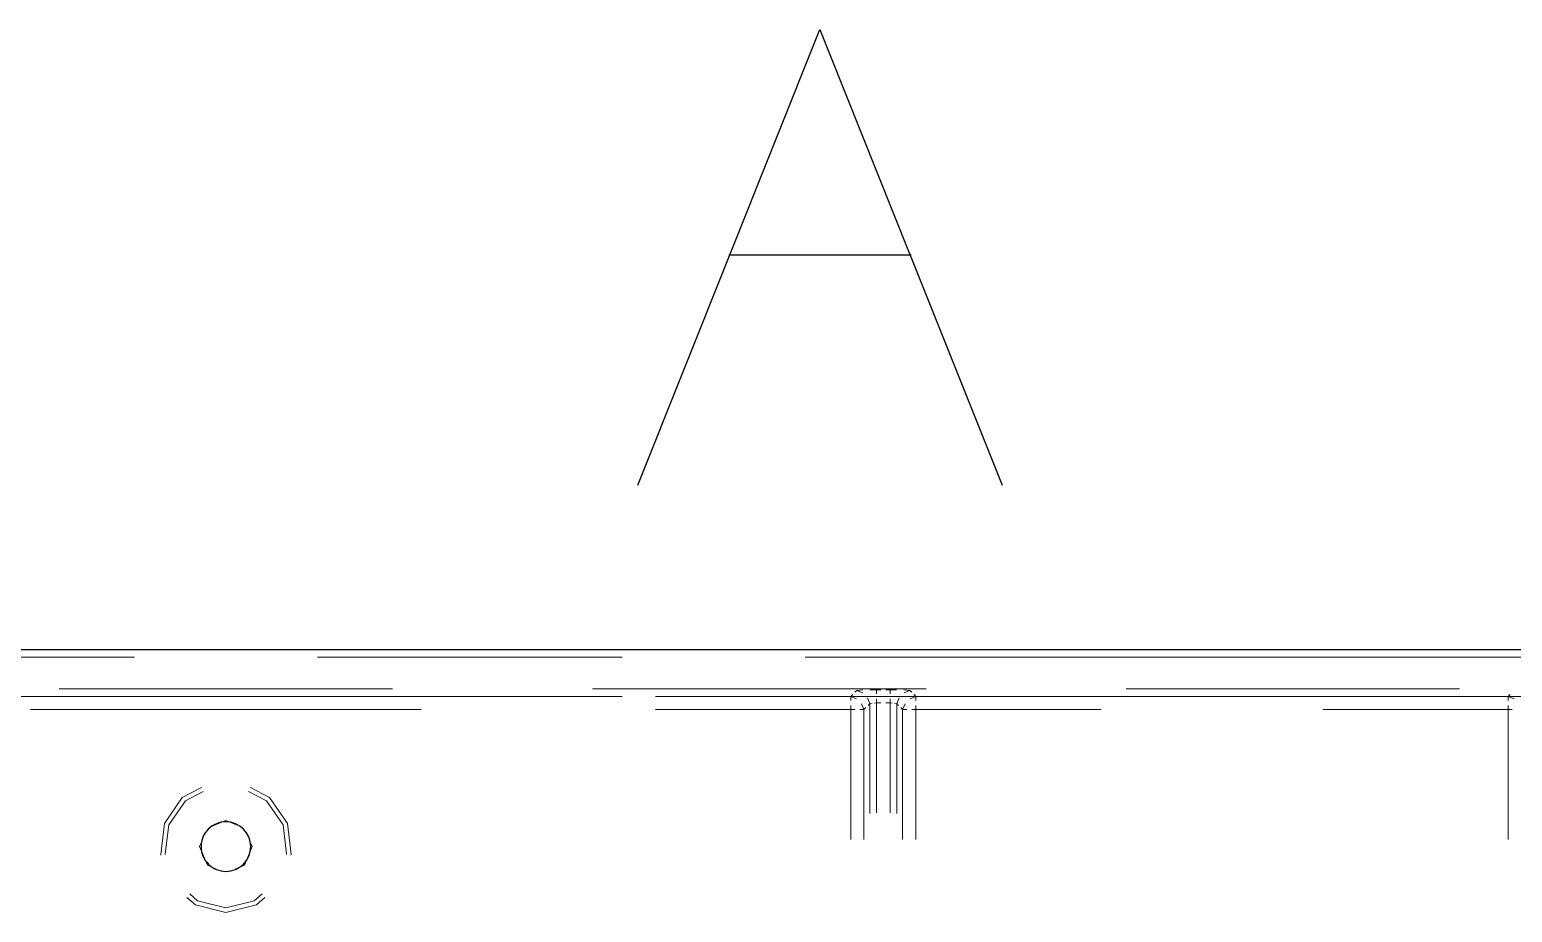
# Model space of a CAD drawing. Header units: millimetres. Extents: x 0 to 1989, y -338 to 950.
# Drawn here: x 620.9 to 733.7, y 880.1 to 947.2 of the extents above; entities that cross this region are included whole.
import ezdxf

# ---------------------------------------------------------------- set-up
doc = ezdxf.new("R2010")
doc.units = ezdxf.units.MM
doc.layers.add('DETAIL', color=8, linetype='Continuous')
doc.layers.add('FINE', color=9, linetype='Continuous')

msp = doc.modelspace()

# ---------------------------------------------------------------- linework, layer by layer
at = {"layer": 'DETAIL', "lineweight": 25}
for p, q in [((674.07, 930.08), (687.92, 930.08)), ((67.81, 900.08), (1203.81, 900.08))]:
    msp.add_line(p, q, dxfattribs=at)
msp.add_lwpolyline([(667.14, 912.58), (680.99, 947.22), (694.85, 912.58)], dxfattribs=at)
msp.add_lwpolyline([(635.81, 883.2, 0.414222), (637.7, 885.08, 0.414205), (635.81, 886.97, 0.414214), (633.92, 885.08, 0.414214)], format="xyb", close=True, dxfattribs=at)
at = {"layer": 'FINE', "lineweight": 9}
for p, q in [((605.67, 899.48), (628.86, 899.48)), ((642.77, 899.48), (665.95, 899.48)), ((679.86, 899.48), (818.96, 899.48)), ((650.66, 896.5), (620.96, 896.5)), ((623.13, 897.08), (648.49, 897.08)), ((663.7, 897.08), (689.06, 897.08)), ((683.34, 896.5), (668.49, 896.5)), ((683.34, 896.5), (683.48, 896.65)), ((683.78, 896.32), (683.34, 896.5)), ((683.65, 896.82), (683.79, 896.96)), ((684.24, 896.78), (683.79, 896.96)), ((684.82, 897), (685.29, 897.01)), ((685.29, 897.01), (685.62, 897.01)), ((686, 897.01), (686.33, 897.01)), ((686.33, 897.01), (686.8, 897)), ((687.39, 896.78), (687.83, 896.96)), ((687.83, 896.96), (687.97, 896.82)), ((688.28, 896.5), (687.84, 896.32)), ((688.14, 896.65), (688.28, 896.5)), ((688.28, 896.5), (702.36, 896.5)), ((704.27, 897.08), (729.63, 897.08)), ((719.26, 896.5), (733.34, 896.5)), ((733.34, 896.5), (733.48, 896.65)), ((733.78, 896.32), (733.34, 896.5)), ((628.86, 896.49), (605.67, 896.49)), ((620.96, 895.51), (650.66, 895.51)), ((665.95, 896.49), (642.77, 896.49)), ((668.49, 895.51), (683.34, 895.51)), ((818.96, 896.49), (679.86, 896.49)), ((683.34, 895.51), (683.34, 895.82)), ((683.65, 895.51), (683.34, 895.51)), ((683.34, 885.63), (683.34, 895.51)), ((684.34, 895.51), (684.15, 895.95)), ((684.48, 895.65), (684.34, 895.51)), ((684.34, 895.51), (684.34, 885.63)), ((684.79, 895.96), (684.61, 896.4)), ((684.79, 895.96), (684.65, 895.82)), ((684.95, 895.98), (684.79, 895.96)), ((684.79, 887.61), (684.79, 895.96)), ((685.29, 896.01), (685.14, 896)), ((685.29, 896.01), (685.29, 896.32)), ((686.33, 896.01), (686, 896.01)), ((686.33, 896.01), (686.33, 896.32)), ((686.33, 887.65), (686.33, 896.01)), ((686.48, 896), (686.33, 896.01)), ((686.83, 895.96), (686.67, 895.98)), ((686.83, 895.96), (687.01, 896.4)), ((686.97, 895.82), (686.83, 895.96)), ((686.83, 895.96), (686.83, 887.61)), ((687.28, 895.51), (687.14, 895.65)), ((687.47, 895.95), (687.28, 895.51)), ((687.28, 885.63), (687.28, 895.51)), ((688.28, 895.51), (687.97, 895.51)), ((688.28, 895.82), (688.28, 895.51)), ((702.36, 895.51), (688.28, 895.51)), ((688.28, 895.51), (688.28, 885.63)), ((733.34, 895.51), (719.26, 895.51)), ((733.34, 895.51), (733.34, 895.82)), ((733.65, 895.51), (733.34, 895.51)), ((733.34, 885.63), (733.34, 895.51)), ((635.81, 887.08), (634.63, 886.59)), ((636.99, 886.59), (635.81, 887.08))]:
    msp.add_line(p, q, dxfattribs=at)
for points in [[(683.34, 896.19), (683.34, 896.2), (683.34, 896.5)], [(683.79, 896.96), (684.25, 897), (684.26, 897)], [(685.29, 896.7), (685.29, 896.71), (685.29, 897.01)], [(686.33, 896.7), (686.33, 896.71), (686.33, 897.01)], [(687.36, 897), (687.37, 897), (687.83, 896.96)], [(688.28, 896.5), (688.28, 896.2), (688.28, 896.19)], [(733.34, 896.19), (733.34, 896.2), (733.34, 896.5)], [(684.34, 895.51), (684.03, 895.51), (684.03, 895.51)], [(685.62, 896.01), (685.29, 896.01), (685.29, 887.65)], [(687.6, 895.51), (687.59, 895.51), (687.28, 895.51)], [(630.86, 884.43), (630.85, 884.48), (631.14, 886.85), (632.49, 888.82), (633.95, 889.59)], [(631.21, 884.48), (631.19, 884.52), (631.46, 886.73), (632.73, 888.56), (634.08, 889.27)], [(637.54, 889.27), (638.89, 888.56), (640.16, 886.73), (640.43, 884.52), (640.41, 884.48)], [(637.67, 889.59), (639.13, 888.82), (640.49, 886.85), (640.77, 884.48), (640.76, 884.43)], [(633.91, 885.32), (633.81, 885.08), (634.4, 883.67), (635.1, 883.37)], [(636.52, 883.37), (637.22, 883.67), (637.81, 885.08), (637.71, 885.32)], [(635.81, 880.08), (633.49, 880.65), (632.85, 881.22)], [(635.81, 880.43), (633.65, 880.96), (633.06, 881.49)], [(638.56, 881.49), (637.97, 880.96), (635.81, 880.43)], [(638.77, 881.22), (638.13, 880.65), (635.81, 880.08)]]:
    msp.add_lwpolyline(points, dxfattribs=at)

doc.saveas('drawing.dxf')
